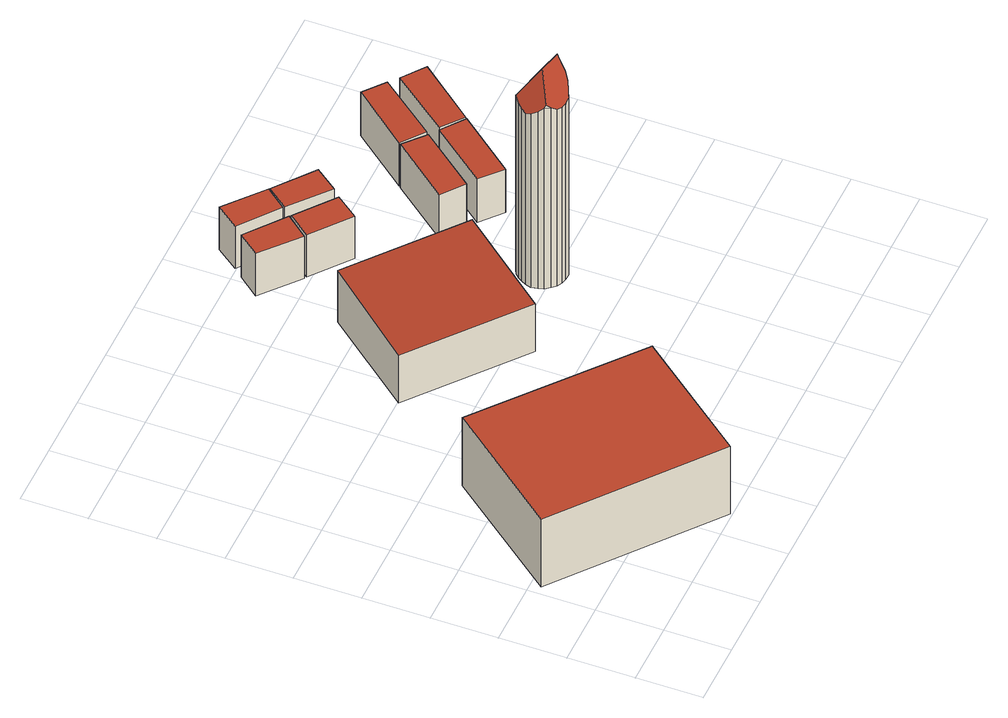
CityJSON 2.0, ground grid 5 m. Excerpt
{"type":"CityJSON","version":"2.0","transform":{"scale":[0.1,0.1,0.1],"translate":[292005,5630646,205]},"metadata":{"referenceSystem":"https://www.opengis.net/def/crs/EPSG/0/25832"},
"CityObjects":{
"building1":{"type":"Building","attributes":{"Gemeindeschluessel":"05334002","Geometrietyp2DReferenz":"3000","function":"31001_2143","roofType":"1000","measuredHeight":6.46},"geometry":[{"type":"Solid","lod":"2","boundaries":[[[[0,1,2,3]],[[4,5,1,0]],[[6,7,5,4]],[[3,2,7,6]],[[4,0,3,6]],[[1,5,7,2]]]],"semantics":{"surfaces":[{"type":"WallSurface"},{"type":"RoofSurface"},{"type":"GroundSurface"}],"values":[[0,0,0,0,1,2]]}}]},
"building2":{"type":"Building","attributes":{"Gemeindeschluessel":"05334002","Geometrietyp2DReferenz":"3000","function":"31001_3020","roofType":"2100","measuredHeight":4.97},"geometry":[{"type":"Solid","lod":"2","boundaries":[[[[8,9,10,11]],[[12,13,9,8]],[[14,15,13,12]],[[11,10,15,14]],[[12,8,11,14]],[[9,13,15,10]]]],"semantics":{"surfaces":[{"type":"WallSurface"},{"type":"RoofSurface"},{"type":"GroundSurface"}],"values":[[0,0,0,0,1,2]]}}]},
"building3":{"type":"Building","attributes":{"Gemeindeschluessel":"05334002","Geometrietyp2DReferenz":"3000","function":"31001_3020","roofType":"1000","measuredHeight":3.95},"geometry":[{"type":"Solid","lod":"2","boundaries":[[[[16,17,18,19]],[[20,21,17,16]],[[22,23,21,20]],[[19,18,23,22]],[[20,16,19,22]],[[17,21,23,18]]]],"semantics":{"surfaces":[{"type":"WallSurface"},{"type":"RoofSurface"},{"type":"GroundSurface"}],"values":[[0,0,0,0,1,2]]}}]},
"building4":{"type":"Building","attributes":{"Gemeindeschluessel":"05334002","Geometrietyp2DReferenz":"3000","function":"31001_3020","roofType":"1000","measuredHeight":3.96},"geometry":[{"type":"Solid","lod":"2","boundaries":[[[[24,25,26,27]],[[28,29,25,24]],[[30,31,29,28]],[[27,26,31,30]],[[28,24,27,30]],[[25,29,31,26]]]],"semantics":{"surfaces":[{"type":"WallSurface"},{"type":"RoofSurface"},{"type":"GroundSurface"}],"values":[[0,0,0,0,1,2]]}}]},
"building5":{"type":"Building","attributes":{"Gemeindeschluessel":"05334002","Geometrietyp2DReferenz":"3000","function":"31001_3020","roofType":"1000","measuredHeight":3.97},"geometry":[{"type":"Solid","lod":"2","boundaries":[[[[32,33,34,35]],[[36,37,33,32]],[[38,39,37,36]],[[35,34,39,38]],[[36,32,35,38]],[[33,37,39,34]]]],"semantics":{"surfaces":[{"type":"WallSurface"},{"type":"RoofSurface"},{"type":"GroundSurface"}],"values":[[0,0,0,0,1,2]]}}]},
"building6":{"type":"Building","attributes":{"Gemeindeschluessel":"05334002","Geometrietyp2DReferenz":"3000","function":"31001_3020","roofType":"5000","measuredHeight":19.12},"geometry":[{"type":"Solid","lod":"2","boundaries":[[[[40,41,42,43]],[[44,45,41,40]],[[46,47,45,44]],[[48,49,47,46]],[[50,51,49,48]],[[52,53,51,50]],[[54,55,53,52]],[[56,57,55,54]],[[58,59,57,56]],[[60,61,59,58]],[[62,63,61,60]],[[64,65,63,62]],[[66,67,65,64]],[[68,69,67,66]],[[70,71,69,68]],[[72,73,71,70]],[[74,75,73,72]],[[76,77,75,74]],[[78,79,77,76]],[[80,81,79,78]],[[82,83,81,80]],[[84,85,83,82]],[[86,87,85,84]],[[88,89,87,86]],[[43,42,89,88]],[[48,90,50]],[[84,91,86]],[[66,92,68]],[[90,48,46,44,40,43,88,86,91,93]],[[68,92,93,91,84,82,80,78,76,74,72,70]],[[66,64,62,60,58,56,54,52,50,90,93,92]],[[41,45,47,49,51,53,55,57,59,61,63,65,67,69,71,73,75,77,79,81,83,85,87,89,42]]]],"semantics":{"surfaces":[{"type":"WallSurface"},{"type":"RoofSurface"},{"type":"GroundSurface"}],"values":[[0,0,0,0,0,0,0,0,0,0,0,0,0,0,0,0,0,0,0,0,0,0,0,0,0,0,0,0,1,1,1,2]]}}]},
"building7":{"type":"Building","attributes":{"Gemeindeschluessel":"05334002","Geometrietyp2DReferenz":"3000","function":"31001_3020","roofType":"1000","measuredHeight":3.97},"geometry":[{"type":"Solid","lod":"2","boundaries":[[[[94,95,96,97]],[[98,99,95,94]],[[100,101,99,98]],[[97,96,101,100]],[[98,94,97,100]],[[95,99,101,96]]]],"semantics":{"surfaces":[{"type":"WallSurface"},{"type":"RoofSurface"},{"type":"GroundSurface"}],"values":[[0,0,0,0,1,2]]}}]},
"building8":{"type":"Building","attributes":{"Gemeindeschluessel":"05334002","Geometrietyp2DReferenz":"3000","function":"31001_3020","roofType":"1000","measuredHeight":4.09},"geometry":[{"type":"Solid","lod":"2","boundaries":[[[[102,103,104,105]],[[106,107,103,102]],[[108,109,107,106]],[[105,104,109,108]],[[106,102,105,108]],[[103,107,109,104]]]],"semantics":{"surfaces":[{"type":"WallSurface"},{"type":"RoofSurface"},{"type":"GroundSurface"}],"values":[[0,0,0,0,1,2]]}}]},
"building9":{"type":"Building","attributes":{"Gemeindeschluessel":"05334002","Geometrietyp2DReferenz":"3000","function":"31001_3020","roofType":"1000","measuredHeight":4.1},"geometry":[{"type":"Solid","lod":"2","boundaries":[[[[110,111,112,113]],[[114,115,111,110]],[[116,117,115,114]],[[113,112,117,116]],[[114,110,113,116]],[[111,115,117,112]]]],"semantics":{"surfaces":[{"type":"WallSurface"},{"type":"RoofSurface"},{"type":"GroundSurface"}],"values":[[0,0,0,0,1,2]]}}]},
"building10":{"type":"Building","attributes":{"Gemeindeschluessel":"05334002","Geometrietyp2DReferenz":"3000","function":"31001_3020","roofType":"1000","measuredHeight":4.1},"geometry":[{"type":"Solid","lod":"2","boundaries":[[[[118,119,120,121]],[[122,123,119,118]],[[124,125,123,122]],[[121,120,125,124]],[[122,118,121,124]],[[119,123,125,120]]]],"semantics":{"surfaces":[{"type":"WallSurface"},{"type":"RoofSurface"},{"type":"GroundSurface"}],"values":[[0,0,0,0,1,2]]}}]},
"building11":{"type":"Building","attributes":{"Gemeindeschluessel":"05334002","Geometrietyp2DReferenz":"3000","function":"31001_3020","roofType":"1000","measuredHeight":4.08},"geometry":[{"type":"Solid","lod":"2","boundaries":[[[[126,127,128,129]],[[130,131,127,126]],[[132,133,131,130]],[[129,128,133,132]],[[130,126,129,132]],[[127,131,133,128]]]],"semantics":{"surfaces":[{"type":"WallSurface"},{"type":"RoofSurface"},{"type":"GroundSurface"}],"values":[[0,0,0,0,1,2]]}}]}
},
"vertices":[
[76,179,73],[76,179,9],[6,92,9],[6,92,73],[189,87,73],[189,87,9],[120,1,73],[120,1,9],
[214,183,54],[214,183,9],[269,252,9],[269,252,58],[133,249,54],[133,249,9],[189,317,58],[189,317,9],
[204,394,49],[204,394,9],[191,378,9],[191,378,49],[233,371,49],[233,371,9],[219,354,49],[219,354,9],
[234,370,49],[234,370,9],[221,353,9],[221,353,49],[263,347,49],[263,347,9],[250,330,49],[250,330,9],
[223,418,49],[223,418,9],[210,401,9],[210,401,49],[252,394,49],[252,394,9],[239,378,49],[239,378,9],
[272,214,170],[272,214,8],[271,210,8],[271,210,172],[274,218,171],[274,218,8],[276,221,173],[276,221,8],[279,224,176],[279,224,8],[283,226,173],[283,226,8],[287,227,169],[287,227,8],[291,227,168],[291,227,8],[295,225,168],[295,225,8],[299,223,170],[299,223,8],[303,220,174],[303,220,8],[305,216,180],[305,216,8],[306,212,187],[306,212,8],[307,207,195],[307,207,8],[305,203,195],[305,203,8],[303,198,189],[303,198,8],[300,195,183],[300,195,8],[296,193,178],[296,193,8],[292,191,175],[292,191,8],[287,191,174],[287,191,8],[283,192,174],[283,192,8],[279,194,175],[279,194,8],[276,197,178],[276,197,8],[273,201,179],[273,201,8],[272,205,175],[272,205,8],[280,224,177],[274,200,181],[306,205,199],[289,209,199],
[253,393,49],[253,393,9],[240,377,9],[240,377,49],[282,370,49],[282,370,9],[269,353,49],[269,353,9],
[325,328,50],[325,328,9],[290,285,9],[290,285,50],[341,314,50],[341,314,9],[307,272,50],[307,272,9],
[348,309,50],[348,309,9],[314,267,9],[314,267,50],[365,296,50],[365,296,9],[330,253,50],[330,253,9],
[361,372,50],[361,372,9],[326,329,9],[326,329,50],[377,359,50],[377,359,9],[343,316,50],[343,316,9],
[384,353,50],[384,353,9],[350,310,9],[350,310,50],[401,340,50],[401,340,9],[366,297,50],[366,297,9]
]}
